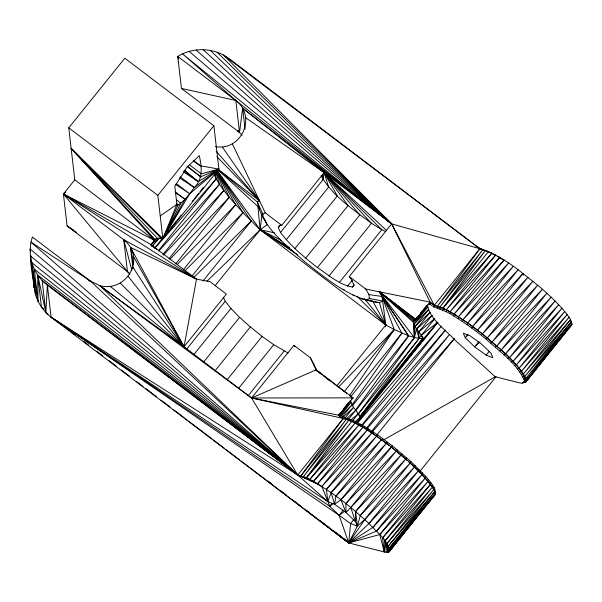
<?xml version="1.0" encoding="UTF-8"?>
<svg xmlns="http://www.w3.org/2000/svg" width="602" height="602" viewBox="0 0 602 602"><rect width="100%" height="100%" fill="white"/><g stroke="black" fill="none" stroke-linecap="round" stroke-linejoin="round"><path stroke-width="0.9" d="M357.738 414.62L414.387 337.677L414.996 326.48L413.499 322.409L413.597 321.001L414.251 320.046L416.117 319.527L430.129 302.121L391.669 223.899L223.583 55.083C209.428 47.55 191.391 47.904 177.748 56.422L181.45 88.426L239.536 132.47L242.019 135.277M318.157 519.451L348.739 542.914L376.551 531.047L425.328 477.973L379.794 534.553L384.264 551.966L385.024 540.852L430.558 484.279C417.976 468.514 402.317 455.518 386.461 443.192C372.969 433.673 359.552 422.627 343.26 418.458L251.561 397.982L99.834 285.649L90.473 281.081L30.928 242.109L32.388 237.037L90.473 281.081L297.727 475.038L327.804 501.639L334.539 504.235L345.977 512.498L355.413 521.58L357.325 526.163L348.739 542.914L51.072 317.194C43.72 311.482 38.204 303.574 35.488 294.664C32.99 277.371 28.678 259.628 30.928 242.109L297.727 475.038C325.057 485.242 347.775 504.009 368.988 523.507C376.333 531.882 387.635 539.467 389.682 550.981L387.959 552.312L384.264 551.966L348.739 542.914L241.041 460.997M407.539 528.533L389.073 551.853L388.395 545.976L434.87 491.443L435.216 494.4L389.073 551.853L389.336 548.023L434.87 491.443L430.558 484.279L382.624 537.834L384.264 551.966M524.425 380.592L523.748 382.706L521.076 383.196L495.16 376.739L454.277 339.408C444.743 329.083 430.686 319.948 427.443 305.598L428.09 304.657L429.723 304.153C436.804 309.443 446.383 310.301 453.569 315.907C465.015 322.822 475.791 330.799 486.175 339.212C499.863 351.734 516.727 363.209 524.425 380.592L525.478 379.29C516.629 360.184 497.831 347.655 482.405 334.05C472.292 326.156 461.839 318.624 450.642 312.31C444.569 307.818 436.39 307.795 430.769 302.851L429.143 303.355M524.793 381.405L525.478 379.29M526.276 381.247L525.937 378.289L521.618 371.118L516.388 364.82L505.582 353.773L482.473 333.854L467.746 322.905L454.149 314.033L442.989 308.111L434.328 305.304L430.129 302.121L365.76 289.05L349.288 276.559L391.669 223.899L479.854 248.724C502.03 255.18 519.857 271.284 537.729 285.213C547.286 293.385 556.617 301.911 564.759 311.527C567.535 315.493 571.945 319.481 571.81 324.666L525.674 382.119L522.95 382.616M333.162 530.791L348.739 542.914L368.988 523.507L414.522 466.926L364.752 519.556L357.325 526.163L350.59 523.567L339.152 515.312L329.715 506.229L321.874 486.431L317.547 483.767L297.727 475.038L99.834 285.649C126.962 292.82 146.482 257.626 123.749 239.739L63.406 193.979L74.791 179.832L68.771 127.835L124.817 58.198L213.876 125.735L218.895 169.072L162.849 238.708L157.649 238.512L155.128 239.551L151.079 244.69L152.058 246.263L151.079 244.69L63.406 193.979L65.595 192.226M485.874 250.929L491.894 253.133L442.989 308.111L488.523 251.531L479.854 248.724L434.328 305.304L391.669 223.899L182.459 53.819L235.833 100.466C257.122 116.675 241.319 151.298 215.403 146.617M382.624 537.834L428.157 481.254L379.794 534.553L348.739 542.914L350.59 523.567L353.509 519.94M215.373 285.386L260.154 229.746L262.043 213.642M237.429 130.626L239.536 132.47L242.659 108.179L391.669 223.899L217.126 52.231M354.3 284.889L352.531 287.079C339.099 284.776 328.481 274.911 317.442 267.612C304.123 257.077 290.736 246.188 280.532 232.485L322.913 179.825L324.117 172.676L242.659 108.179L245.089 129.212M385.483 326.871L385.799 325.02L382.052 296.493L379.17 291.511L416.117 319.527L425.027 307.931M391.405 447.008L340.928 499.765L334.539 504.235L336.006 496.101L381.54 439.528L331.153 492.632L327.804 501.639L51.072 317.194L47.37 285.19C38.152 278.101 31.891 267.431 30.386 255.888L297.727 475.038L313.499 481.427L317.547 483.767L367.401 429.851L321.874 486.431L371.953 432.823L326.419 489.396L327.804 501.639M186.755 349.295L184.016 346.76L196.508 279.147L151.079 244.69L155.188 239.596M213.876 125.735L157.837 195.372L162.849 238.708L178.041 204.943C184.942 200.797 189.502 193.806 194.348 187.568C203.265 178.327 201.768 167.348 199.307 155.587A99.18 16.495 -52.8 0 1 189.043 165.166L187.079 166.904A79.554 13.229 -52.8 0 1 174.791 186.056L176.898 204.319L162.849 238.708L71.149 148.363L154.579 240.341L63.406 193.979L67.108 225.983L129.009 272.789M355.466 410.895L414.387 337.677L416.576 329.106L430.001 312.423M345.977 512.498L345.872 503.588L396.312 450.943L350.778 507.516L355.413 521.58L355.594 511.519L405.801 458.972L360.267 515.553L357.325 526.163L355.594 511.519L401.128 454.946L345.977 512.498L340.928 499.765L386.461 443.192L336.006 496.101M175.235 191.85L184.964 199.232L162.849 238.708L169.162 230.611M349.288 396.003L394.25 329.505L382.052 296.493L368.951 294.581L365.76 289.05M333.26 530.64L348.739 542.914L364.752 519.556L410.286 462.983L360.267 515.553M280.532 232.485L278.274 227.579L279.727 225.479L281.736 225.336L324.117 172.676L391.669 223.899L210.279 50.41M352.531 287.079L353.976 284.979L351.718 280.073L349.288 276.559M435.216 494.4L389.765 549.694L435.299 493.121L389.336 548.023L389.682 550.981L434.606 495.273L435.216 494.4L434.87 491.443M352.012 404.943L401.88 333.132L382.052 296.493L408.623 335.871L419.12 338.55L423.703 338.535L437.812 322.281M356.76 423.048L437.835 322.303L360.658 416.877L359.725 416.795L421.31 335.389L434.742 318.706M355.707 409.909L408.623 335.871L379.17 291.511L415.47 319.542L418.39 315.915M99.834 285.649L184.016 346.76L251.561 397.982L339.061 415.275L343.26 418.458L300.865 475.836L297.727 475.038L51.072 317.194L339.152 515.312L348.739 542.914L372.931 527.352L422.085 474.466L376.551 531.047M442.989 308.111L485.551 250.327L440.017 306.9L483 249.529L437.466 306.102L479.854 248.724L483.301 249.988M356.775 422.077L422.77 338.459L421.31 335.389L414.996 326.48L428.421 309.797M317.547 483.767L363.081 427.187L313.499 481.427L309.767 479.448L297.727 475.038L251.561 397.982L293.942 345.322L310.414 357.814L316.125 369.846L353.073 397.869L339.061 415.275L338.414 415.29L339.528 413.822M415.47 319.542L416.584 318.074M339.061 415.275L347.971 403.679M351.312 399.329L352.426 397.884L353.073 397.869L251.561 397.982L316.125 369.846L346.496 393.302M390.818 548.64L391.955 547.173M525.704 381.111L524.56 382.579L526.314 380.404M527.412 378.906L528.556 377.439M170.306 229.144L181.202 215.155M408.69 527.074L412.731 521.972M413.883 520.512L420.806 511.768M429.459 500.834L428.3 502.294L429.407 500.811M432.341 497.192L430.611 499.382L431.747 497.914M544.133 358.8L525.674 382.119L571.81 324.666L571.471 321.716L524.997 376.242L570.53 319.67L570.726 321.348M545.292 357.34L556.248 343.494M564.902 332.56L566.061 331.108M567.212 329.648L570.094 326.006L567.174 329.633M156.151 238.565L150.846 245.149L156.242 238.701M152.419 245.857L158.898 237.805M155.158 247.452L163.405 237.196M165.174 235.006L166.348 233.538M167.529 232.071L168.71 230.611M169.884 229.144L175.776 221.822M192.279 201.324L193.453 199.864M194.634 198.397L198.758 193.272M199.939 191.805L203.468 187.418M158.469 250.62L216.208 178.869L215.17 172.616M162.916 254.586L219.482 184.302L215.734 171.736M169.057 258.559L223.854 190.473L216.208 171.525M175.656 263.932L229.272 197.305L216.585 171.374M183.256 269.892L235.691 204.733L216.878 171.254M191.775 276.371L243.035 212.679L217.066 171.066M202.904 281.081L251.215 221.047L217.262 170.976M278.274 227.579L280.63 224.651M110.301 286.371L184.016 346.76L226.397 294.1L209.925 281.608L196.508 279.147L130.574 247.445L133.012 268.477M186.342 349.521L225.193 301.248L223.312 297.155M193.852 354.563L230.935 308.48L225.193 301.248M286.274 239.716L328.654 187.056L324.117 172.676L245.917 117.864M203.694 361.952L239.596 317.344L230.935 308.48M294.942 248.581L337.323 195.913L324.117 172.676L386.476 230.333M215.019 370.84L250.342 326.954L239.596 317.344M305.681 258.19L348.061 205.53L324.117 172.676L381.818 229.663L385.859 231.582M227.368 379.531L262.096 336.375L273.729 344.69L288.14 353.005M317.442 267.612L359.823 214.952L324.117 172.676L371.449 223.267L381.818 229.663L339.438 282.323M238.415 388.576L273.729 344.69M329.068 275.927L371.449 223.267C353.163 209.504 332.545 196.011 321.032 175.731M248.19 395.702L284.099 351.086M347.52 286.161L352.23 280.314M336.894 385.784L385.799 325.02L379.463 302.678C350.334 299.45 327.465 279.268 305.139 262.118C286.499 245.134 262.607 228.158 257.385 201.956L217.728 169.32M344.163 391.736L394.25 329.505L408.623 335.871L352.057 406.154M350.62 396.831L401.88 333.132M414.387 337.677L413.499 322.409L427.977 306.832L413.965 324.237L414.387 337.677L379.17 291.511L413.597 321.001L414.763 319.557M338.414 415.29L340.755 412.393M351.259 399.329L352.426 397.884M338.775 415.252L350.454 400.744L353.532 407.441L360.658 416.877L355.188 421.626M426.923 305.726L413.499 322.409L379.17 291.511L414.251 320.046M435.374 492.398L435.035 489.486L434.117 487.485L430.806 482.458L425.674 476.28L410.918 461.568L392.391 445.901L377.951 435.156L364.601 426.449L353.66 420.64L344.856 417.811L340.326 414.71L339.272 416.02L343.117 418.593M429.286 304.168L430.34 302.859M339.709 416.005L340.755 414.703M429.723 304.153L430.769 302.851M340.995 414.906L350.921 402.572L338.956 415.448M342.613 416.418L351.952 404.815L341.492 415.365M343.26 418.458L297.727 475.038L47.37 285.19L45.842 312.536L48.092 314.244M343.802 419.112L344.856 417.811M433.816 307.268L434.87 305.959M344.773 418.322L353.532 407.441L343.366 417.081M347.173 419.978L348.227 418.668M437.195 308.126L438.241 306.817M348.641 419.127L355.647 410.421L346.24 418.841M357.844 414.688L419.12 338.55L418.691 332.086L432.116 315.403M350.74 419.459L349.687 420.76L351.877 421.648M439.701 308.916L440.754 307.607M351.922 421.265L306.388 477.845L297.727 475.038L42.14 280.532L45.842 312.536L37.73 275.137L297.727 475.038L30.1 248.98L30.416 251.726M353.013 420.256L358.265 413.724L359.356 416.027M353.66 420.64L352.606 421.949L363.555 427.759L364.601 426.449M442.62 310.098L443.674 308.796M359.725 416.795L422.77 338.459M309.767 479.448L355.293 422.867L306.388 477.845L300.865 475.836L346.398 419.255L303.416 476.633L348.949 420.061L306.388 477.845L309.767 479.448L359.025 424.846L313.499 481.427M491.894 253.133L446.36 309.714L495.627 255.12L491.48 253.434M360.658 416.877L423.703 338.535L421.31 335.389L437.714 322.145M355.917 423.522L356.963 422.213M445.931 311.67L446.985 310.369M495.627 255.12L450.093 311.693L499.675 257.453L497.199 256.362M359.575 425.463L360.628 424.154M449.596 313.612L450.642 312.31M361.486 425.426L441.386 326.141L357.806 422.657M499.675 257.453L454.149 314.033L504.002 260.124L499.841 258.153M453.569 315.907L454.615 314.598M366.61 428.007L445.337 330.182M504.002 260.124L458.468 316.697L508.555 263.089L463.021 319.67L513.28 266.325L467.746 322.905L518.134 269.794L472.6 326.374L523.063 273.458L523.732 275.152M368.845 429.068L367.792 430.37L376.13 435.931M457.813 318.526L458.859 317.216M371.517 431.483L449.664 334.388L367.25 428.458M372.262 433.282L373.308 431.98M462.276 321.438L463.329 320.129M376.747 435.073L454.299 338.708M377.951 435.156L376.897 436.458L389.261 445.6M466.911 324.613L467.965 323.304M381.66 439.866L382.714 438.557M471.675 328.015L472.728 326.705M51.072 317.194L329.715 506.229L332.048 503.325M465.263 337.797L463.352 333.215L470.087 335.811L481.525 344.066L490.961 353.148L492.872 357.738L486.138 355.142L474.7 346.88L465.263 337.797L468.063 334.321M523.063 273.458L477.529 330.039L528.007 277.274L482.473 333.854L532.913 281.209L487.379 337.79L537.729 285.213L492.195 341.785L542.402 289.238L496.868 345.819L546.879 293.249L501.346 349.83L551.116 297.2L505.582 353.773L555.067 301.038L509.533 357.618L558.679 304.732L513.145 361.313L561.922 308.247L516.388 364.82L564.759 311.527L519.225 368.1L567.152 314.545L521.618 371.118L569.086 317.269L523.552 373.842L570.53 319.67M386.492 443.456L387.545 442.154M476.506 331.612L477.559 330.302M345.872 503.588L392.391 445.901M481.359 335.352L482.405 334.05M343.238 510.233L339.152 515.312L344.427 511.512M474.7 346.88L478.673 341.951M397.207 449.754L396.154 451.064L407.351 460.628M486.175 339.212L487.221 337.91M400.879 454.992L401.933 453.682M490.901 343.14L491.947 341.831M486.138 355.142L489.087 351.478M405.47 458.942L406.516 457.633M495.484 347.091L496.537 345.789M429.279 483.173L421.438 474.143L409.864 462.878L410.918 461.568M499.878 351.026L500.932 349.717M414.018 466.746L415.071 465.444M504.04 354.902L505.086 353.592M417.893 470.516L418.947 469.214M507.907 358.672L508.961 357.362M372.931 527.352L418.465 470.772L368.988 523.507M420.204 470.952L495.995 376.777M421.438 474.143L422.491 472.841M511.452 362.291L512.505 360.989M424.621 477.582L425.674 476.28M514.635 365.738L515.688 364.428M427.405 480.802L428.451 479.501M517.419 368.958L518.465 367.649M430.806 482.458L429.753 483.767L431.649 486.439L432.695 485.137M519.767 371.916L520.82 370.614M521.663 374.587L522.709 373.285M433.064 488.794L434.117 487.485M523.078 376.942L524.131 375.64M388.395 545.976L433.929 489.396L386.951 543.576L387.959 552.312L389.133 550.86L387.959 552.312L385.024 540.852L432.484 487.003L386.951 543.576L389.073 551.853M524.003 378.951L525.057 377.65M571.471 321.716L525.937 378.289L571.9 323.387L526.366 379.967L571.81 324.666M522.656 383.158L523.702 381.856M523.748 382.706L525.388 380.547M390.879 548.685L392.052 547.233M393.798 545.058L394.965 543.606M410.73 524.026L411.896 522.574M413.649 520.399L414.816 518.947M527.48 378.951L528.646 377.507M529.813 376.054L531.566 373.88M544.991 357.197L546.164 355.744M547.331 354.292L550.83 349.943M564.842 332.53L566.008 331.077M152.494 245.947L159.206 238.136M413.597 321.001L414.801 319.609M420.249 313.349L422.062 311.264M423.274 309.872L426.901 305.696M343.795 408.397L350.454 400.744M362.013 425.81L445.314 330.159M372.149 432.07L454.269 338.685M154.759 248.363L216.208 178.869L214.079 174.234M158.845 250.959L219.482 184.302L216.208 178.869M163.496 255.082L223.854 190.473L219.482 184.302M326.419 489.396L376.686 436.059L331.153 492.632L334.539 504.235M169.847 259.364L229.272 197.305L223.854 190.473M338.347 387.244L394.25 329.505L385.799 325.02L260.154 229.746L243.035 212.679L229.272 197.305M177.372 264.27L235.691 204.733M413.965 324.237L428.353 309.729M185.265 270.456L243.035 212.679M193.302 277.936L251.215 221.047M207.013 281.157L260.154 229.746L267.378 224.546M414.996 326.48L429.911 312.34M432.025 315.275L416.576 329.106L419.12 338.55M466.317 336.495L467.724 335.276M418.691 332.086L434.629 318.571M351.335 419.602L358.265 413.724M475.753 345.578L480.027 341.951M179.509 177.853L194.348 187.568L218.895 169.072L200.496 165.851L193.535 161.155M329.715 506.229L333.44 503.49M160.215 215.907L176.898 204.319L178.041 204.943L176.582 203.769M384.181 439.618L495.77 376.506M232.372 143.87L259.56 200.805L257.385 201.956L262.856 214.124L263.3 217.984M262.856 214.124L265.264 212.845L281.736 225.336M366.746 299.841L369.402 298.434L382.571 301.023L379.463 302.678L361.155 298.72M187.222 166.588L200.692 176.8L218.895 169.072L189.698 193.754L162.849 238.708L180.871 203.16L176.386 199.751M433.493 495.732L434.606 495.273M339.129 415.207L340.326 414.71M429.482 302.136L430.129 302.121M342.598 289.276L344.299 289.479M352.953 295.13L354.668 295.462M216.863 170.125L260.154 229.746L274.565 232.831M181.45 88.426L235.833 100.466L391.669 223.899L203.213 49.65M88.66 280.683L90.473 281.081M483.18 250.071L475.904 246.195M369.673 299.954L372.894 301.361L385.799 325.02L381.487 321.393M483.158 250.176L479.854 248.724L223.583 55.083L229.505 58.876L479.854 248.724L483.188 250.297M217.548 169.493L257.912 206.494L260.154 229.746L281.036 240.175M127.451 271.735L123.749 239.739L196.508 279.147L63.406 193.979L129.934 274.542M297.471 254.669L260.154 229.746L289.577 247.685M364.263 428.195L367.085 429.933M73.452 229.987L67.108 225.983L76.379 232.41M260.154 229.746L293.121 251.305M183.377 171.781L198.208 181.616L218.895 169.072L201.422 173.858L189.442 164.775M175.633 184.445L189.698 193.754L176.228 183.542M175.649 192.866L184.964 199.232M218.594 169.741L259.56 200.805L265.264 212.845M193.754 160.749L200.496 165.851M183.986 170.833L198.208 181.616L184.498 170.163M180.133 176.785L194.348 187.568M176.544 203.815L178.041 204.943M68.771 127.835L157.837 195.372M74.791 179.832L154.579 240.341M56.317 320.497L60.802 323.914M71.277 331.875L75.009 334.72M83.987 341.545L88.471 344.961M96.704 351.214L102.686 355.767M108.669 360.32L116.148 366.008M121.378 369.989L129.611 376.242M136.338 381.367L143.073 386.484M146.06 388.757L156.528 396.726M161.02 400.134L169.99 406.96M173.73 409.804L184.204 417.765M185.702 418.909L187.192 420.046M188.689 421.182L211.874 438.813M213.371 439.949L224.591 448.482M226.081 449.626L239.543 459.86M43.675 308.856L41.433 307.14L37.73 275.137L37.956 301.128L31.786 262.66L297.727 475.038L34.254 269.132L37.956 301.128M268.183 481.103L271.163 483.391M280.863 490.833L286.085 494.836M292.798 499.991L301 506.282M305.477 509.721L316.66 518.299M307.938 511.173L309.42 512.325M320.55 520.986L328.707 527.329M330.189 528.481L331.672 529.64M187.553 166.318L200.692 176.8M250.342 326.954L262.096 336.375M391.345 447.203L395.469 450.514M335.592 532.258L348.739 542.914L342.959 538.105M321.137 373.925L316.125 369.846L317.262 371.336M323.282 375.671L329.016 380.329M152.178 246.203L151.079 244.69L156.844 249.439M189.133 51.373L391.669 223.899L196.109 49.974M321.039 374.06L316.125 369.846L318.872 372.322M345.164 539.859L348.739 542.914L345.247 539.761M383.662 323.176L385.799 325.02L384.686 323.507M408.607 461.749L409.864 462.878M383.715 323.116L385.799 325.02L384.67 323.522M151.079 244.69L154.503 247.828M345.27 539.731L348.739 542.914L345.443 539.573M345.345 539.663L348.739 542.914M383.798 323.033L385.799 325.02L384.068 322.792M155.128 239.551L71.149 148.363L161.298 238.422M120.287 283.136L184.016 346.76L130.574 247.445L133.358 264.12M356.978 296.169L385.799 325.02L364.406 298.569M216.803 156.565L259.56 200.805L222.386 147.099M71.149 148.363L157.649 238.512M237.617 130.453L239.536 132.47L235.833 100.466L177.748 56.422L178.508 59.094M383.895 322.935L385.799 325.02L383.993 322.845M216.246 151.328L259.56 200.805M128.264 276.446L184.016 346.76L133.832 257.129M238.384 131.01L239.536 132.47M293.942 345.322L294.92 346.729M133.019 267.318L184.016 346.76M257.912 206.494L259.748 209.669M310.414 357.814L317.081 370.727M264.248 218.451L266.821 224.064M123.749 239.739L131.883 270.426M30.1 248.98L30.424 250.778M30.386 255.888L32.162 268.898M32.41 270.757L32.794 273.549M33.17 276.333L33.426 278.192M368.951 294.581L369.402 298.434M385.024 540.852L386.349 552.35M322.303 174.572L322.913 179.825M313.612 363.345L313.792 364.887M35.488 294.664L31.786 262.66L34.088 287.891L33.84 281.849M30.837 255.383L31.056 257.212M32.636 270.923L32.854 272.751"/></g></svg>
